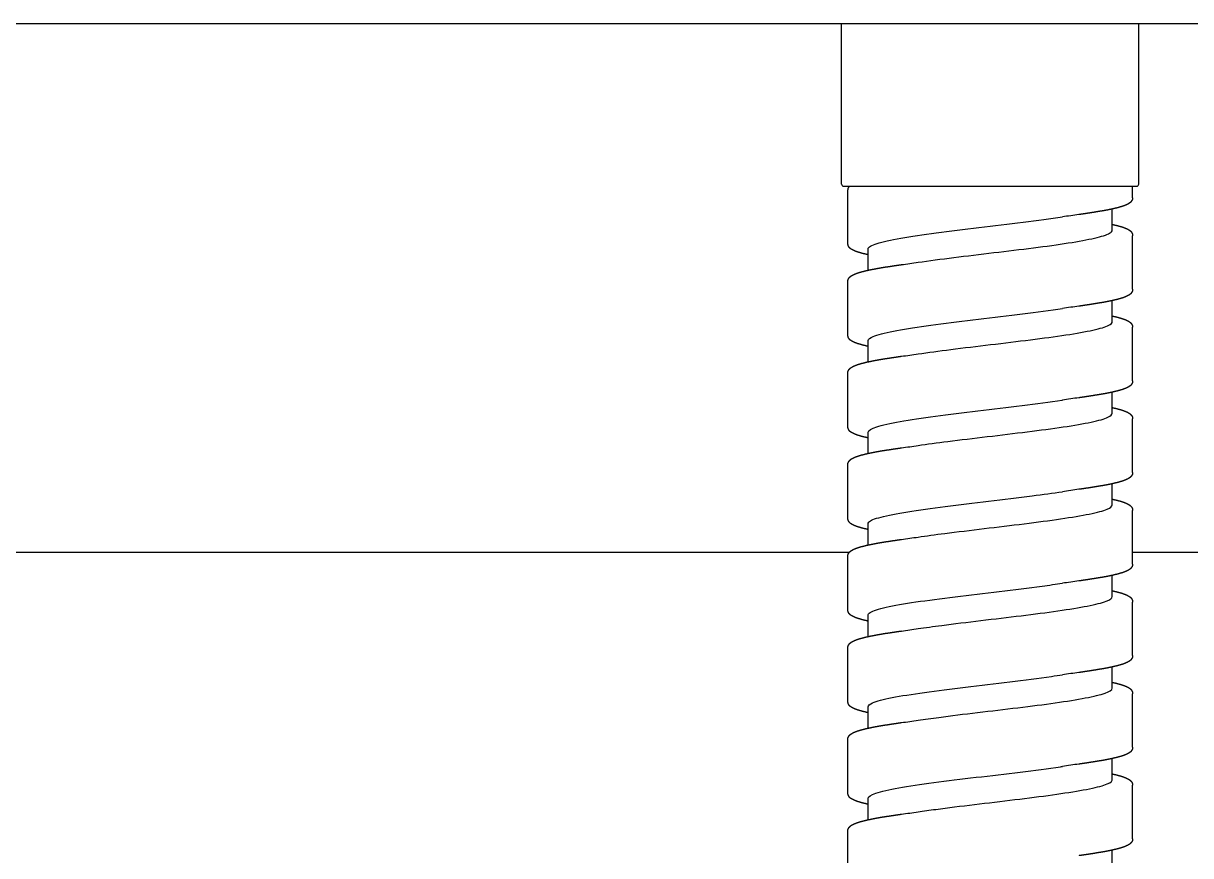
# Model space of a CAD drawing. Extents: x 17496 to 17916, y -10787 to -10193.
# Drawn here: x 17684.77 to 17696.25, y -10572.57 to -10564.4 of the extents above; entities that cross this region are included whole.
import ezdxf

# ---------------------------------------------------------------- set-up
doc = ezdxf.new("R2010")
doc.units = 0
doc.header["$LTSCALE"] = 7
doc.header["$MEASUREMENT"] = 0
doc.layers.add('DWG', color=7, linetype='CONTINUOUS')

msp = doc.modelspace()

# ---------------------------------------------------------------- linework, layer by layer
at = {"layer": 'DWG'}
for p, q in [((17619.276, -10564.396), (17709.478, -10564.396)), ((17692.818, -10565.976), (17692.818, -10564.396)), ((17695.738, -10565.976), (17695.738, -10564.396)), ((17692.838, -10565.996), (17695.718, -10565.996)), ((17692.878, -10566.559), (17692.878, -10566.033)), ((17695.678, -10566.109), (17695.678, -10565.996)), ((17695.478, -10566.428), (17695.478, -10566.22)), ((17695.678, -10567.009), (17695.678, -10566.483)), ((17693.078, -10566.822), (17693.078, -10566.613)), ((17692.878, -10567.459), (17692.878, -10566.933)), ((17695.478, -10567.328), (17695.478, -10567.12)), ((17695.678, -10567.909), (17695.678, -10567.383)), ((17693.078, -10567.722), (17693.078, -10567.513)), ((17692.878, -10568.359), (17692.878, -10567.833)), ((17695.478, -10568.228), (17695.478, -10568.02)), ((17695.678, -10568.809), (17695.678, -10568.283)), ((17693.078, -10568.622), (17693.078, -10568.413)), ((17692.878, -10569.259), (17692.878, -10568.733)), ((17695.478, -10569.128), (17695.478, -10568.92)), ((17695.678, -10569.709), (17695.678, -10569.183)), ((17693.078, -10569.522), (17693.078, -10569.313)), ((17692.892, -10569.596), (17670.273, -10569.596)), ((17706.479, -10569.596), (17695.678, -10569.596)), ((17692.878, -10570.159), (17692.878, -10569.633)), ((17695.478, -10570.028), (17695.478, -10569.82)), ((17695.678, -10570.609), (17695.678, -10570.083)), ((17693.078, -10570.422), (17693.078, -10570.213)), ((17692.878, -10571.059), (17692.878, -10570.533)), ((17695.478, -10570.928), (17695.478, -10570.72)), ((17695.678, -10571.509), (17695.678, -10570.983)), ((17693.078, -10571.322), (17693.078, -10571.113)), ((17692.878, -10571.959), (17692.878, -10571.433)), ((17695.478, -10571.828), (17695.478, -10571.62)), ((17695.678, -10572.409), (17695.678, -10571.883)), ((17693.078, -10572.222), (17693.078, -10572.013)), ((17692.878, -10572.859), (17692.878, -10572.333)), ((17695.478, -10572.728), (17695.478, -10572.52))]:
    msp.add_line(p, q, dxfattribs=at)
for centre, radius, start, end in [((17692.838, -10565.976), 0.02, 180, 270), ((17692.939, -10566.034), 0.0606, 140.946, 178.7383), ((17695.718, -10565.976), 0.02, 270, 0), ((17697.168, -10581.065), 14.927, 97.7664, 98.3989), ((17691.389, -10551.977), 14.927, 277.7664, 278.3989), ((17697.168, -10581.965), 14.927, 97.7664, 98.3989), ((17691.389, -10552.877), 14.927, 277.7664, 278.3989), ((17697.168, -10582.865), 14.927, 97.7664, 98.3989), ((17691.389, -10553.777), 14.927, 277.7664, 278.3989), ((17697.168, -10583.765), 14.927, 97.7664, 98.3989), ((17691.389, -10554.677), 14.927, 277.7664, 278.3989), ((17697.168, -10584.665), 14.927, 97.7664, 98.3989), ((17691.389, -10555.577), 14.927, 277.7664, 278.3989), ((17697.168, -10585.565), 14.927, 97.7664, 98.3989), ((17691.389, -10556.477), 14.927, 277.7664, 278.3989), ((17697.168, -10586.465), 14.927, 97.7664, 98.3989), ((17691.389, -10557.377), 14.927, 277.7664, 278.3989)]:
    msp.add_arc(centre, radius, start, end, dxfattribs=at)
for points, degree, knots in [([(17695.678, -10566.109), (17695.678, -10566.116), (17695.677, -10566.123), (17695.675, -10566.129), (17695.672, -10566.135), (17695.669, -10566.14), (17695.665, -10566.145), (17695.662, -10566.15), (17695.656, -10566.156), (17695.649, -10566.161), (17695.642, -10566.166), (17695.635, -10566.17), (17695.628, -10566.174), (17695.617, -10566.179), (17695.606, -10566.184), (17695.593, -10566.189), (17695.58, -10566.194), (17695.566, -10566.198), (17695.551, -10566.202), (17695.535, -10566.207), (17695.518, -10566.211), (17695.5, -10566.215), (17695.481, -10566.22), (17695.461, -10566.224), (17695.442, -10566.228), (17695.422, -10566.232), (17695.401, -10566.236), (17695.379, -10566.24), (17695.357, -10566.243), (17695.333, -10566.247), (17695.309, -10566.251), (17695.285, -10566.255), (17695.259, -10566.259), (17695.233, -10566.263), (17695.206, -10566.267), (17695.179, -10566.271), (17695.151, -10566.275)], 1, [0, 0, 0.098663, 0.197327, 0.29599, 0.394654, 0.493317, 0.591981, 0.690644, 0.844483, 0.998323, 1.152162, 1.306001, 1.45984, 1.661123, 1.862405, 2.063688, 2.26497, 2.466252, 2.667535, 2.868817, 3.0701, 3.271382, 3.472665, 3.673947, 3.858154, 4.042362, 4.226569, 4.410776, 4.594983, 4.779191, 4.963398, 5.147605, 5.331813, 5.51602, 5.700227, 5.884435, 6.068642, 6.068642]), ([(17693.078, -10566.613), (17693.078, -10566.604), (17693.101, -10566.577), (17693.244, -10566.532), (17693.546, -10566.48), (17693.945, -10566.428), (17694.388, -10566.376), (17694.744, -10566.332), (17694.93, -10566.306), (17694.988, -10566.298)], 3, [103.672558, 103.672558, 103.672558, 103.672558, 103.875043, 104.239517, 104.603991, 104.968465, 105.332938, 105.697412, 105.875849, 105.875849, 105.875849, 105.875849]), ([(17695.478, -10566.372), (17695.481, -10566.372), (17695.497, -10566.376), (17695.513, -10566.379), (17695.527, -10566.383), (17695.542, -10566.387), (17695.555, -10566.39), (17695.568, -10566.394), (17695.58, -10566.398), (17695.591, -10566.402), (17695.602, -10566.406), (17695.612, -10566.41), (17695.621, -10566.414), (17695.638, -10566.423), (17695.653, -10566.433), (17695.666, -10566.446), (17695.675, -10566.462), (17695.678, -10566.483)], 1, [2.573214, 2.573214, 2.597086, 2.768832, 2.940578, 3.112324, 3.28407, 3.455816, 3.627562, 3.799307, 3.971053, 4.142799, 4.314545, 4.486291, 4.801832, 5.117373, 5.432914, 5.748454, 6.063995, 6.063995]), ([(17693.569, -10566.744), (17693.675, -10566.728), (17693.915, -10566.697), (17694.314, -10566.649), (17694.711, -10566.602), (17695.06, -10566.554), (17695.323, -10566.506), (17695.455, -10566.465), (17695.478, -10566.439), (17695.478, -10566.428)], 3, [104.610859, 104.610859, 104.610859, 104.610859, 104.940584, 105.272674, 105.604765, 105.936855, 106.268946, 106.601036, 106.81415, 106.81415, 106.81415, 106.81415]), ([(17693.078, -10566.67), (17693.076, -10566.67), (17693.06, -10566.666), (17693.044, -10566.662), (17693.029, -10566.659), (17693.015, -10566.655), (17693.002, -10566.651), (17692.989, -10566.647), (17692.977, -10566.644), (17692.966, -10566.64), (17692.955, -10566.636), (17692.945, -10566.632), (17692.935, -10566.627), (17692.919, -10566.619), (17692.903, -10566.609), (17692.891, -10566.596), (17692.882, -10566.579), (17692.878, -10566.559)], 1, [2.573214, 2.573214, 2.597079, 2.768825, 2.940571, 3.112317, 3.284063, 3.455809, 3.627554, 3.7993, 3.971046, 4.142792, 4.314538, 4.486284, 4.801826, 5.117369, 5.432911, 5.748453, 6.063995, 6.063995]), ([(17692.878, -10566.933), (17692.879, -10566.926), (17692.88, -10566.919), (17692.882, -10566.913), (17692.885, -10566.907), (17692.888, -10566.901), (17692.892, -10566.896), (17692.895, -10566.892), (17692.901, -10566.886), (17692.908, -10566.881), (17692.914, -10566.876), (17692.922, -10566.872), (17692.929, -10566.868), (17692.94, -10566.862), (17692.951, -10566.858), (17692.963, -10566.853), (17692.977, -10566.848), (17692.991, -10566.844), (17693.006, -10566.839), (17693.022, -10566.835), (17693.039, -10566.831), (17693.057, -10566.826), (17693.076, -10566.822), (17693.096, -10566.818), (17693.115, -10566.814), (17693.135, -10566.81), (17693.156, -10566.806), (17693.178, -10566.802), (17693.2, -10566.798), (17693.224, -10566.794), (17693.248, -10566.79), (17693.272, -10566.787), (17693.298, -10566.783), (17693.324, -10566.779), (17693.351, -10566.775), (17693.378, -10566.771), (17693.406, -10566.767)], 1, [0, 0, 0.098663, 0.197327, 0.29599, 0.394653, 0.493317, 0.59198, 0.690643, 0.844483, 0.998322, 1.152161, 1.306, 1.45984, 1.661122, 1.862404, 2.063687, 2.264969, 2.466251, 2.667534, 2.868816, 3.070098, 3.27138, 3.472663, 3.673945, 3.858153, 4.04236, 4.226567, 4.410775, 4.594982, 4.77919, 4.963397, 5.147605, 5.331812, 5.51602, 5.700227, 5.884434, 6.068642, 6.068642]), ([(17695.678, -10567.009), (17695.678, -10567.016), (17695.677, -10567.023), (17695.675, -10567.029), (17695.672, -10567.035), (17695.669, -10567.04), (17695.665, -10567.045), (17695.662, -10567.05), (17695.656, -10567.056), (17695.649, -10567.061), (17695.642, -10567.066), (17695.635, -10567.07), (17695.628, -10567.074), (17695.617, -10567.079), (17695.606, -10567.084), (17695.593, -10567.089), (17695.58, -10567.094), (17695.566, -10567.098), (17695.551, -10567.102), (17695.535, -10567.107), (17695.518, -10567.111), (17695.5, -10567.115), (17695.481, -10567.12), (17695.461, -10567.124), (17695.442, -10567.128), (17695.422, -10567.132), (17695.401, -10567.136), (17695.379, -10567.14), (17695.357, -10567.143), (17695.333, -10567.147), (17695.309, -10567.151), (17695.285, -10567.155), (17695.259, -10567.159), (17695.233, -10567.163), (17695.206, -10567.167), (17695.179, -10567.171), (17695.151, -10567.175)], 1, [0, 0, 0.098663, 0.197327, 0.29599, 0.394654, 0.493317, 0.591981, 0.690644, 0.844483, 0.998323, 1.152162, 1.306001, 1.459841, 1.661123, 1.862405, 2.063688, 2.26497, 2.466253, 2.667535, 2.868818, 3.0701, 3.271383, 3.472665, 3.673947, 3.858155, 4.042362, 4.226569, 4.410777, 4.594984, 4.779191, 4.963398, 5.147606, 5.331813, 5.51602, 5.700227, 5.884435, 6.068642, 6.068642]), ([(17693.078, -10567.513), (17693.078, -10567.5), (17693.117, -10567.468), (17693.305, -10567.42), (17693.635, -10567.367), (17694.049, -10567.315), (17694.494, -10567.263), (17694.806, -10567.224), (17694.958, -10567.202), (17694.988, -10567.198)], 3, [97.389372, 97.389372, 97.389372, 97.389372, 97.678988, 98.043462, 98.407936, 98.772409, 99.136883, 99.501357, 99.592664, 99.592664, 99.592664, 99.592664]), ([(17695.478, -10567.272), (17695.481, -10567.272), (17695.497, -10567.276), (17695.513, -10567.279), (17695.527, -10567.283), (17695.542, -10567.287), (17695.555, -10567.29), (17695.568, -10567.294), (17695.58, -10567.298), (17695.591, -10567.302), (17695.602, -10567.306), (17695.612, -10567.31), (17695.621, -10567.314), (17695.638, -10567.323), (17695.653, -10567.333), (17695.666, -10567.346), (17695.675, -10567.362), (17695.678, -10567.383)], 1, [2.573214, 2.573214, 2.597087, 2.768833, 2.940579, 3.112325, 3.284071, 3.455817, 3.627563, 3.799309, 3.971055, 4.142801, 4.314547, 4.486293, 4.801833, 5.117374, 5.432914, 5.748455, 6.063995, 6.063995]), ([(17693.569, -10567.644), (17693.667, -10567.63), (17693.895, -10567.599), (17694.282, -10567.553), (17694.68, -10567.505), (17695.035, -10567.458), (17695.306, -10567.41), (17695.451, -10567.367), (17695.478, -10567.34), (17695.478, -10567.328)], 3, [98.327673, 98.327673, 98.327673, 98.327673, 98.630865, 98.962956, 99.295046, 99.627137, 99.959227, 100.291318, 100.530965, 100.530965, 100.530965, 100.530965]), ([(17693.078, -10567.57), (17693.076, -10567.57), (17693.06, -10567.566), (17693.044, -10567.562), (17693.029, -10567.559), (17693.015, -10567.555), (17693.002, -10567.551), (17692.989, -10567.547), (17692.977, -10567.544), (17692.966, -10567.54), (17692.955, -10567.536), (17692.945, -10567.532), (17692.935, -10567.527), (17692.919, -10567.519), (17692.903, -10567.509), (17692.891, -10567.496), (17692.882, -10567.479), (17692.878, -10567.459)], 1, [2.573214, 2.573214, 2.597077, 2.768823, 2.940569, 3.112315, 3.284061, 3.455807, 3.627553, 3.799299, 3.971045, 4.142791, 4.314537, 4.486283, 4.801825, 5.117368, 5.43291, 5.748453, 6.063995, 6.063995]), ([(17692.878, -10567.833), (17692.879, -10567.826), (17692.88, -10567.819), (17692.882, -10567.813), (17692.885, -10567.807), (17692.888, -10567.801), (17692.892, -10567.796), (17692.895, -10567.792), (17692.901, -10567.786), (17692.908, -10567.781), (17692.914, -10567.776), (17692.922, -10567.772), (17692.929, -10567.768), (17692.94, -10567.762), (17692.951, -10567.758), (17692.963, -10567.753), (17692.977, -10567.748), (17692.991, -10567.744), (17693.006, -10567.739), (17693.022, -10567.735), (17693.039, -10567.731), (17693.057, -10567.726), (17693.076, -10567.722), (17693.096, -10567.718), (17693.115, -10567.714), (17693.135, -10567.71), (17693.156, -10567.706), (17693.178, -10567.702), (17693.2, -10567.698), (17693.224, -10567.694), (17693.248, -10567.69), (17693.272, -10567.687), (17693.298, -10567.683), (17693.324, -10567.679), (17693.351, -10567.675), (17693.378, -10567.671), (17693.406, -10567.667)], 1, [0, 0, 0.098663, 0.197327, 0.29599, 0.394653, 0.493317, 0.59198, 0.690643, 0.844483, 0.998322, 1.152161, 1.306, 1.45984, 1.661122, 1.862404, 2.063686, 2.264969, 2.466251, 2.667533, 2.868816, 3.070098, 3.27138, 3.472662, 3.673945, 3.858152, 4.04236, 4.226567, 4.410775, 4.594982, 4.77919, 4.963397, 5.147604, 5.331812, 5.516019, 5.700227, 5.884434, 6.068642, 6.068642]), ([(17695.678, -10567.909), (17695.678, -10567.916), (17695.677, -10567.923), (17695.675, -10567.929), (17695.672, -10567.935), (17695.669, -10567.94), (17695.665, -10567.945), (17695.662, -10567.95), (17695.656, -10567.956), (17695.649, -10567.961), (17695.642, -10567.966), (17695.635, -10567.97), (17695.628, -10567.974), (17695.617, -10567.979), (17695.606, -10567.984), (17695.593, -10567.989), (17695.58, -10567.994), (17695.566, -10567.998), (17695.551, -10568.002), (17695.535, -10568.007), (17695.518, -10568.011), (17695.5, -10568.015), (17695.481, -10568.02), (17695.461, -10568.024), (17695.442, -10568.028), (17695.422, -10568.032), (17695.401, -10568.036), (17695.379, -10568.04), (17695.357, -10568.043), (17695.333, -10568.047), (17695.309, -10568.051), (17695.285, -10568.055), (17695.259, -10568.059), (17695.233, -10568.063), (17695.206, -10568.067), (17695.179, -10568.071), (17695.151, -10568.075)], 1, [0, 0, 0.098663, 0.197327, 0.29599, 0.394654, 0.493317, 0.591981, 0.690644, 0.844484, 0.998323, 1.152162, 1.306001, 1.459841, 1.661123, 1.862406, 2.063688, 2.264971, 2.466253, 2.667536, 2.868818, 3.070101, 3.271383, 3.472665, 3.673948, 3.858155, 4.042362, 4.22657, 4.410777, 4.594984, 4.779191, 4.963399, 5.147606, 5.331813, 5.51602, 5.700227, 5.884435, 6.068642, 6.068642]), ([(17693.078, -10568.413), (17693.078, -10568.413), (17693.079, -10568.395), (17693.138, -10568.359), (17693.373, -10568.307), (17693.728, -10568.255), (17694.155, -10568.203), (17694.598, -10568.151), (17694.867, -10568.116), (17694.986, -10568.098), (17694.988, -10568.098)], 3, [91.106187, 91.106187, 91.106187, 91.106187, 91.118459, 91.482933, 91.847406, 92.21188, 92.576354, 92.940828, 93.305302, 93.309478, 93.309478, 93.309478, 93.309478]), ([(17695.478, -10568.172), (17695.481, -10568.172), (17695.497, -10568.176), (17695.513, -10568.179), (17695.527, -10568.183), (17695.542, -10568.187), (17695.555, -10568.19), (17695.568, -10568.194), (17695.58, -10568.198), (17695.591, -10568.202), (17695.602, -10568.206), (17695.612, -10568.21), (17695.621, -10568.214), (17695.638, -10568.223), (17695.653, -10568.233), (17695.666, -10568.246), (17695.675, -10568.262), (17695.678, -10568.283)], 1, [2.573214, 2.573214, 2.597089, 2.768835, 2.940581, 3.112327, 3.284073, 3.455819, 3.627564, 3.79931, 3.971056, 4.142802, 4.314548, 4.486294, 4.801834, 5.117375, 5.432915, 5.748455, 6.063995, 6.063995]), ([(17693.569, -10568.544), (17693.658, -10568.531), (17693.875, -10568.502), (17694.249, -10568.457), (17694.649, -10568.409), (17695.009, -10568.362), (17695.288, -10568.314), (17695.446, -10568.27), (17695.478, -10568.241), (17695.478, -10568.228)], 3, [92.044488, 92.044488, 92.044488, 92.044488, 92.321147, 92.653237, 92.985327, 93.317418, 93.649508, 93.981599, 94.24778, 94.24778, 94.24778, 94.24778]), ([(17693.078, -10568.47), (17693.076, -10568.47), (17693.06, -10568.466), (17693.044, -10568.462), (17693.029, -10568.459), (17693.015, -10568.455), (17693.002, -10568.451), (17692.989, -10568.447), (17692.977, -10568.444), (17692.966, -10568.44), (17692.955, -10568.436), (17692.945, -10568.432), (17692.935, -10568.427), (17692.919, -10568.419), (17692.903, -10568.409), (17692.891, -10568.396), (17692.882, -10568.379), (17692.878, -10568.359)], 1, [2.573214, 2.573214, 2.597076, 2.768822, 2.940568, 3.112314, 3.284059, 3.455805, 3.627551, 3.799297, 3.971043, 4.142789, 4.314535, 4.486281, 4.801824, 5.117367, 5.43291, 5.748452, 6.063995, 6.063995]), ([(17692.878, -10568.733), (17692.879, -10568.726), (17692.88, -10568.719), (17692.882, -10568.713), (17692.885, -10568.707), (17692.888, -10568.701), (17692.892, -10568.696), (17692.895, -10568.692), (17692.901, -10568.686), (17692.908, -10568.681), (17692.914, -10568.676), (17692.922, -10568.672), (17692.929, -10568.668), (17692.94, -10568.662), (17692.951, -10568.658), (17692.963, -10568.653), (17692.977, -10568.648), (17692.991, -10568.644), (17693.006, -10568.639), (17693.022, -10568.635), (17693.039, -10568.631), (17693.057, -10568.626), (17693.076, -10568.622), (17693.096, -10568.618), (17693.115, -10568.614), (17693.135, -10568.61), (17693.156, -10568.606), (17693.178, -10568.602), (17693.2, -10568.598), (17693.224, -10568.594), (17693.248, -10568.59), (17693.272, -10568.587), (17693.298, -10568.583), (17693.324, -10568.579), (17693.351, -10568.575), (17693.378, -10568.571), (17693.406, -10568.567)], 1, [0, 0, 0.098664, 0.197327, 0.295991, 0.394655, 0.493318, 0.591982, 0.690646, 0.844485, 0.998325, 1.152164, 1.306003, 1.459843, 1.661126, 1.862408, 2.063691, 2.264974, 2.466257, 2.66754, 2.868822, 3.070105, 3.271388, 3.472671, 3.673954, 3.85816, 4.042367, 4.226574, 4.410781, 4.594988, 4.779194, 4.963401, 5.147608, 5.331815, 5.516022, 5.700228, 5.884435, 6.068642, 6.068642]), ([(17695.678, -10568.809), (17695.678, -10568.816), (17695.677, -10568.823), (17695.675, -10568.829), (17695.672, -10568.835), (17695.669, -10568.84), (17695.665, -10568.845), (17695.662, -10568.85), (17695.656, -10568.856), (17695.649, -10568.861), (17695.642, -10568.866), (17695.635, -10568.87), (17695.628, -10568.874), (17695.617, -10568.879), (17695.606, -10568.884), (17695.593, -10568.889), (17695.58, -10568.894), (17695.566, -10568.898), (17695.551, -10568.902), (17695.535, -10568.907), (17695.518, -10568.911), (17695.5, -10568.915), (17695.481, -10568.92), (17695.461, -10568.924), (17695.442, -10568.928), (17695.422, -10568.932), (17695.401, -10568.936), (17695.379, -10568.94), (17695.357, -10568.943), (17695.333, -10568.947), (17695.309, -10568.951), (17695.285, -10568.955), (17695.259, -10568.959), (17695.233, -10568.963), (17695.206, -10568.967), (17695.179, -10568.971), (17695.151, -10568.975)], 1, [0, 0, 0.098663, 0.197327, 0.29599, 0.394654, 0.493317, 0.591981, 0.690644, 0.844484, 0.998323, 1.152162, 1.306002, 1.459841, 1.661123, 1.862406, 2.063688, 2.264971, 2.466253, 2.667536, 2.868818, 3.070101, 3.271383, 3.472666, 3.673948, 3.858156, 4.042363, 4.22657, 4.410777, 4.594984, 4.779192, 4.963399, 5.147606, 5.331813, 5.51602, 5.700227, 5.884435, 6.068642, 6.068642]), ([(17693.078, -10569.313), (17693.078, -10569.309), (17693.088, -10569.286), (17693.181, -10569.247), (17693.449, -10569.195), (17693.826, -10569.143), (17694.262, -10569.09), (17694.667, -10569.042), (17694.897, -10569.011), (17694.988, -10568.998)], 3, [84.823002, 84.823002, 84.823002, 84.823002, 84.922404, 85.286877, 85.651351, 86.015825, 86.380299, 86.744773, 87.026293, 87.026293, 87.026293, 87.026293]), ([(17693.569, -10569.444), (17693.65, -10569.432), (17693.855, -10569.404), (17694.217, -10569.361), (17694.618, -10569.313), (17694.983, -10569.265), (17695.27, -10569.218), (17695.442, -10569.172), (17695.478, -10569.142), (17695.478, -10569.128)], 3, [85.761303, 85.761303, 85.761303, 85.761303, 86.011428, 86.343518, 86.675609, 87.007699, 87.33979, 87.67188, 87.964594, 87.964594, 87.964594, 87.964594]), ([(17695.478, -10569.072), (17695.481, -10569.072), (17695.497, -10569.076), (17695.513, -10569.079), (17695.527, -10569.083), (17695.542, -10569.087), (17695.555, -10569.09), (17695.568, -10569.094), (17695.58, -10569.098), (17695.591, -10569.102), (17695.602, -10569.106), (17695.612, -10569.11), (17695.621, -10569.114), (17695.638, -10569.123), (17695.653, -10569.133), (17695.666, -10569.146), (17695.675, -10569.162), (17695.678, -10569.183)], 1, [2.573214, 2.573214, 2.59709, 2.768836, 2.940582, 3.112328, 3.284074, 3.45582, 3.627566, 3.799312, 3.971058, 4.142804, 4.31455, 4.486296, 4.801836, 5.117375, 5.432915, 5.748455, 6.063995, 6.063995]), ([(17693.078, -10569.37), (17693.076, -10569.37), (17693.06, -10569.366), (17693.044, -10569.362), (17693.029, -10569.359), (17693.015, -10569.355), (17693.002, -10569.351), (17692.989, -10569.347), (17692.977, -10569.344), (17692.966, -10569.34), (17692.955, -10569.336), (17692.945, -10569.332), (17692.935, -10569.327), (17692.919, -10569.319), (17692.903, -10569.309), (17692.891, -10569.296), (17692.882, -10569.279), (17692.878, -10569.259)], 1, [2.573214, 2.573214, 2.597074, 2.76882, 2.940566, 3.112312, 3.284058, 3.455804, 3.62755, 3.799296, 3.971042, 4.142788, 4.314534, 4.48628, 4.801823, 5.117366, 5.432909, 5.748452, 6.063995, 6.063995]), ([(17692.878, -10569.633), (17692.879, -10569.626), (17692.88, -10569.619), (17692.882, -10569.613), (17692.885, -10569.607), (17692.888, -10569.601), (17692.892, -10569.596), (17692.895, -10569.592), (17692.901, -10569.586), (17692.908, -10569.581), (17692.914, -10569.576), (17692.922, -10569.572), (17692.929, -10569.568), (17692.94, -10569.562), (17692.951, -10569.558), (17692.963, -10569.553), (17692.977, -10569.548), (17692.991, -10569.544), (17693.006, -10569.539), (17693.022, -10569.535), (17693.039, -10569.531), (17693.057, -10569.526), (17693.076, -10569.522), (17693.096, -10569.518), (17693.115, -10569.514), (17693.135, -10569.51), (17693.156, -10569.506), (17693.178, -10569.502), (17693.2, -10569.498), (17693.224, -10569.494), (17693.248, -10569.49), (17693.272, -10569.487), (17693.298, -10569.483), (17693.324, -10569.479), (17693.351, -10569.475), (17693.378, -10569.471), (17693.406, -10569.467)], 1, [0, 0, 0.098664, 0.197327, 0.295991, 0.394655, 0.493318, 0.591982, 0.690646, 0.844485, 0.998324, 1.152164, 1.306003, 1.459843, 1.661125, 1.862408, 2.063691, 2.264974, 2.466257, 2.667539, 2.868822, 3.070105, 3.271388, 3.472671, 3.673953, 3.85816, 4.042367, 4.226574, 4.410781, 4.594987, 4.779194, 4.963401, 5.147608, 5.331815, 5.516021, 5.700228, 5.884435, 6.068642, 6.068642]), ([(17695.678, -10569.709), (17695.678, -10569.716), (17695.677, -10569.723), (17695.675, -10569.729), (17695.672, -10569.735), (17695.669, -10569.74), (17695.665, -10569.745), (17695.662, -10569.75), (17695.656, -10569.756), (17695.649, -10569.761), (17695.642, -10569.766), (17695.635, -10569.77), (17695.628, -10569.774), (17695.617, -10569.779), (17695.606, -10569.784), (17695.593, -10569.789), (17695.58, -10569.794), (17695.566, -10569.798), (17695.551, -10569.802), (17695.535, -10569.807), (17695.518, -10569.811), (17695.5, -10569.815), (17695.481, -10569.82), (17695.461, -10569.824), (17695.442, -10569.828), (17695.422, -10569.832), (17695.401, -10569.836), (17695.379, -10569.84), (17695.357, -10569.843), (17695.333, -10569.847), (17695.309, -10569.851), (17695.285, -10569.855), (17695.259, -10569.859), (17695.233, -10569.863), (17695.206, -10569.867), (17695.179, -10569.871), (17695.151, -10569.875)], 1, [0, 0, 0.098663, 0.197327, 0.29599, 0.394654, 0.493317, 0.591981, 0.690644, 0.844484, 0.998323, 1.152162, 1.306002, 1.459841, 1.661124, 1.862406, 2.063689, 2.264971, 2.466254, 2.667536, 2.868819, 3.070101, 3.271384, 3.472666, 3.673949, 3.858156, 4.042363, 4.22657, 4.410777, 4.594985, 4.779192, 4.963399, 5.147606, 5.331813, 5.51602, 5.700228, 5.884435, 6.068642, 6.068642]), ([(17693.078, -10570.213), (17693.078, -10570.204), (17693.099, -10570.178), (17693.233, -10570.134), (17693.531, -10570.082), (17693.927, -10570.03), (17694.369, -10569.978), (17694.732, -10569.934), (17694.925, -10569.907), (17694.988, -10569.898)], 3, [78.539816, 78.539816, 78.539816, 78.539816, 78.726348, 79.090822, 79.455296, 79.81977, 80.184244, 80.548718, 80.743108, 80.743108, 80.743108, 80.743108]), ([(17693.569, -10570.344), (17693.641, -10570.333), (17693.835, -10570.307), (17694.185, -10570.264), (17694.587, -10570.217), (17694.956, -10570.169), (17695.25, -10570.122), (17695.436, -10570.075), (17695.478, -10570.044), (17695.478, -10570.028)], 3, [79.478118, 79.478118, 79.478118, 79.478118, 79.701709, 80.0338, 80.36589, 80.697981, 81.030071, 81.362162, 81.681409, 81.681409, 81.681409, 81.681409]), ([(17695.478, -10569.972), (17695.481, -10569.972), (17695.497, -10569.976), (17695.513, -10569.979), (17695.527, -10569.983), (17695.542, -10569.987), (17695.555, -10569.99), (17695.568, -10569.994), (17695.58, -10569.998), (17695.591, -10570.002), (17695.602, -10570.006), (17695.612, -10570.01), (17695.621, -10570.014), (17695.638, -10570.023), (17695.653, -10570.033), (17695.666, -10570.046), (17695.675, -10570.062), (17695.678, -10570.083)], 1, [2.573214, 2.573214, 2.597092, 2.768838, 2.940584, 3.11233, 3.284075, 3.455821, 3.627567, 3.799313, 3.971059, 4.142805, 4.314551, 4.486297, 4.801837, 5.117376, 5.432916, 5.748455, 6.063995, 6.063995]), ([(17693.078, -10570.27), (17693.076, -10570.27), (17693.06, -10570.266), (17693.044, -10570.262), (17693.029, -10570.259), (17693.015, -10570.255), (17693.002, -10570.251), (17692.989, -10570.247), (17692.977, -10570.244), (17692.966, -10570.24), (17692.955, -10570.236), (17692.945, -10570.232), (17692.935, -10570.227), (17692.919, -10570.219), (17692.903, -10570.209), (17692.891, -10570.196), (17692.882, -10570.179), (17692.878, -10570.159)], 1, [2.573214, 2.573214, 2.597073, 2.768819, 2.940565, 3.11231, 3.284056, 3.455802, 3.627548, 3.799294, 3.97104, 4.142786, 4.314532, 4.486278, 4.801822, 5.117365, 5.432908, 5.748452, 6.063995, 6.063995]), ([(17692.878, -10570.533), (17692.879, -10570.526), (17692.88, -10570.519), (17692.882, -10570.513), (17692.885, -10570.507), (17692.888, -10570.501), (17692.892, -10570.496), (17692.895, -10570.492), (17692.901, -10570.486), (17692.908, -10570.481), (17692.914, -10570.476), (17692.922, -10570.472), (17692.929, -10570.468), (17692.94, -10570.462), (17692.951, -10570.458), (17692.963, -10570.453), (17692.977, -10570.448), (17692.991, -10570.444), (17693.006, -10570.439), (17693.022, -10570.435), (17693.039, -10570.431), (17693.057, -10570.426), (17693.076, -10570.422), (17693.096, -10570.418), (17693.115, -10570.414), (17693.135, -10570.41), (17693.156, -10570.406), (17693.178, -10570.402), (17693.2, -10570.398), (17693.224, -10570.394), (17693.248, -10570.39), (17693.272, -10570.387), (17693.298, -10570.383), (17693.324, -10570.379), (17693.351, -10570.375), (17693.378, -10570.371), (17693.406, -10570.367)], 1, [0, 0, 0.098664, 0.197327, 0.295991, 0.394655, 0.493318, 0.591982, 0.690646, 0.844485, 0.998324, 1.152164, 1.306003, 1.459843, 1.661125, 1.862408, 2.063691, 2.264974, 2.466256, 2.667539, 2.868822, 3.070105, 3.271387, 3.47267, 3.673953, 3.85816, 4.042367, 4.226573, 4.41078, 4.594987, 4.779194, 4.963401, 5.147608, 5.331815, 5.516021, 5.700228, 5.884435, 6.068642, 6.068642]), ([(17695.678, -10570.609), (17695.678, -10570.616), (17695.677, -10570.623), (17695.675, -10570.629), (17695.672, -10570.635), (17695.669, -10570.64), (17695.665, -10570.645), (17695.662, -10570.65), (17695.656, -10570.656), (17695.649, -10570.661), (17695.642, -10570.666), (17695.635, -10570.67), (17695.628, -10570.674), (17695.617, -10570.679), (17695.606, -10570.684), (17695.593, -10570.689), (17695.58, -10570.694), (17695.566, -10570.698), (17695.551, -10570.702), (17695.535, -10570.707), (17695.518, -10570.711), (17695.5, -10570.715), (17695.481, -10570.72), (17695.461, -10570.724), (17695.442, -10570.728), (17695.422, -10570.732), (17695.401, -10570.736), (17695.379, -10570.74), (17695.357, -10570.743), (17695.333, -10570.747), (17695.309, -10570.751), (17695.285, -10570.755), (17695.259, -10570.759), (17695.233, -10570.763), (17695.206, -10570.767), (17695.179, -10570.771), (17695.151, -10570.775)], 1, [0, 0, 0.098664, 0.197327, 0.295991, 0.394654, 0.493318, 0.591981, 0.690645, 0.844484, 0.998323, 1.152163, 1.306002, 1.459841, 1.661124, 1.862406, 2.063689, 2.264971, 2.466254, 2.667537, 2.868819, 3.070102, 3.271384, 3.472667, 3.673949, 3.858156, 4.042364, 4.226571, 4.410778, 4.594985, 4.779192, 4.963399, 5.147606, 5.331813, 5.516021, 5.700228, 5.884435, 6.068642, 6.068642]), ([(17693.078, -10571.113), (17693.078, -10571.1), (17693.113, -10571.07), (17693.293, -10571.022), (17693.618, -10570.97), (17694.03, -10570.918), (17694.475, -10570.865), (17694.795, -10570.825), (17694.953, -10570.803), (17694.988, -10570.798)], 3, [72.256631, 72.256631, 72.256631, 72.256631, 72.530293, 72.894767, 73.259241, 73.623715, 73.988189, 74.352662, 74.459923, 74.459923, 74.459923, 74.459923]), ([(17693.569, -10571.244), (17693.633, -10571.235), (17693.816, -10571.209), (17694.152, -10571.168), (17694.556, -10571.121), (17694.929, -10571.073), (17695.23, -10571.025), (17695.428, -10570.978), (17695.477, -10570.946), (17695.478, -10570.929), (17695.478, -10570.928)], 3, [73.194932, 73.194932, 73.194932, 73.194932, 73.391991, 73.724081, 74.056172, 74.388262, 74.720352, 75.052443, 75.384533, 75.398224, 75.398224, 75.398224, 75.398224]), ([(17695.478, -10570.872), (17695.481, -10570.872), (17695.497, -10570.876), (17695.513, -10570.879), (17695.527, -10570.883), (17695.542, -10570.887), (17695.555, -10570.89), (17695.568, -10570.894), (17695.58, -10570.898), (17695.591, -10570.902), (17695.602, -10570.906), (17695.612, -10570.91), (17695.621, -10570.914), (17695.638, -10570.923), (17695.653, -10570.933), (17695.666, -10570.946), (17695.675, -10570.962), (17695.678, -10570.983)], 1, [2.573214, 2.573214, 2.597093, 2.768839, 2.940585, 3.112331, 3.284077, 3.455823, 3.627569, 3.799315, 3.971061, 4.142806, 4.314552, 4.486298, 4.801838, 5.117377, 5.432916, 5.748456, 6.063995, 6.063995]), ([(17693.078, -10571.17), (17693.076, -10571.17), (17693.06, -10571.166), (17693.044, -10571.162), (17693.029, -10571.159), (17693.015, -10571.155), (17693.002, -10571.151), (17692.989, -10571.147), (17692.977, -10571.144), (17692.966, -10571.14), (17692.955, -10571.136), (17692.945, -10571.132), (17692.935, -10571.127), (17692.919, -10571.119), (17692.903, -10571.109), (17692.891, -10571.096), (17692.882, -10571.079), (17692.878, -10571.059)], 1, [2.573214, 2.573214, 2.597071, 2.768817, 2.940563, 3.112309, 3.284055, 3.455801, 3.627547, 3.799293, 3.971039, 4.142785, 4.314531, 4.486277, 4.80182, 5.117364, 5.432908, 5.748452, 6.063995, 6.063995]), ([(17692.878, -10571.433), (17692.879, -10571.426), (17692.88, -10571.419), (17692.882, -10571.413), (17692.885, -10571.407), (17692.888, -10571.401), (17692.892, -10571.396), (17692.895, -10571.392), (17692.901, -10571.386), (17692.908, -10571.381), (17692.914, -10571.376), (17692.922, -10571.372), (17692.929, -10571.368), (17692.94, -10571.362), (17692.951, -10571.358), (17692.963, -10571.353), (17692.977, -10571.348), (17692.991, -10571.344), (17693.006, -10571.339), (17693.022, -10571.335), (17693.039, -10571.331), (17693.057, -10571.326), (17693.076, -10571.322), (17693.096, -10571.318), (17693.115, -10571.314), (17693.135, -10571.31), (17693.156, -10571.306), (17693.178, -10571.302), (17693.2, -10571.298), (17693.224, -10571.294), (17693.248, -10571.29), (17693.272, -10571.287), (17693.298, -10571.283), (17693.324, -10571.279), (17693.351, -10571.275), (17693.378, -10571.271), (17693.406, -10571.267)], 1, [0, 0, 0.098664, 0.197327, 0.295991, 0.394655, 0.493318, 0.591982, 0.690645, 0.844485, 0.998324, 1.152164, 1.306003, 1.459842, 1.661125, 1.862408, 2.063691, 2.264973, 2.466256, 2.667539, 2.868822, 3.070104, 3.271387, 3.47267, 3.673953, 3.858159, 4.042366, 4.226573, 4.41078, 4.594987, 4.779194, 4.963401, 5.147608, 5.331814, 5.516021, 5.700228, 5.884435, 6.068642, 6.068642]), ([(17695.678, -10571.509), (17695.678, -10571.516), (17695.677, -10571.523), (17695.675, -10571.529), (17695.672, -10571.535), (17695.669, -10571.54), (17695.665, -10571.545), (17695.662, -10571.55), (17695.656, -10571.556), (17695.649, -10571.561), (17695.642, -10571.566), (17695.635, -10571.57), (17695.628, -10571.574), (17695.617, -10571.579), (17695.606, -10571.584), (17695.593, -10571.589), (17695.58, -10571.594), (17695.566, -10571.598), (17695.551, -10571.602), (17695.535, -10571.607), (17695.518, -10571.611), (17695.5, -10571.615), (17695.481, -10571.62), (17695.461, -10571.624), (17695.442, -10571.628), (17695.422, -10571.632), (17695.401, -10571.636), (17695.379, -10571.64), (17695.357, -10571.643), (17695.333, -10571.647), (17695.309, -10571.651), (17695.285, -10571.655), (17695.259, -10571.659), (17695.233, -10571.663), (17695.206, -10571.667), (17695.179, -10571.671), (17695.151, -10571.675)], 1, [0, 0, 0.098664, 0.197327, 0.295991, 0.394654, 0.493318, 0.591981, 0.690645, 0.844484, 0.998323, 1.152163, 1.306002, 1.459841, 1.661124, 1.862407, 2.063689, 2.264972, 2.466254, 2.667537, 2.868819, 3.070102, 3.271385, 3.472667, 3.67395, 3.858157, 4.042364, 4.226571, 4.410778, 4.594985, 4.779192, 4.963399, 5.147606, 5.331814, 5.516021, 5.700228, 5.884435, 6.068642, 6.068642]), ([(17693.078, -10572.013), (17693.078, -10571.996), (17693.131, -10571.962), (17693.36, -10571.909), (17693.711, -10571.857), (17694.136, -10571.805), (17694.579, -10571.753), (17694.856, -10571.717), (17694.981, -10571.699), (17694.988, -10571.698)], 3, [65.973446, 65.973446, 65.973446, 65.973446, 66.334238, 66.698712, 67.063186, 67.42766, 67.792133, 68.156607, 68.176737, 68.176737, 68.176737, 68.176737]), ([(17695.478, -10571.772), (17695.481, -10571.772), (17695.497, -10571.776), (17695.513, -10571.779), (17695.527, -10571.783), (17695.542, -10571.787), (17695.555, -10571.79), (17695.568, -10571.794), (17695.58, -10571.798), (17695.591, -10571.802), (17695.602, -10571.806), (17695.612, -10571.81), (17695.621, -10571.814), (17695.638, -10571.823), (17695.653, -10571.833), (17695.666, -10571.846), (17695.675, -10571.862), (17695.678, -10571.883)], 1, [2.573214, 2.573214, 2.597094, 2.76884, 2.940586, 3.112332, 3.284078, 3.455824, 3.62757, 3.799316, 3.971062, 4.142808, 4.314554, 4.4863, 4.801839, 5.117378, 5.432917, 5.748456, 6.063995, 6.063995]), ([(17693.569, -10572.144), (17693.624, -10572.136), (17693.796, -10572.112), (17694.12, -10572.072), (17694.524, -10572.024), (17694.901, -10571.977), (17695.21, -10571.929), (17695.417, -10571.882), (17695.475, -10571.848), (17695.478, -10571.83), (17695.478, -10571.828)], 3, [66.911747, 66.911747, 66.911747, 66.911747, 67.082272, 67.414362, 67.746453, 68.078543, 68.410634, 68.742724, 69.074815, 69.115038, 69.115038, 69.115038, 69.115038]), ([(17693.078, -10572.07), (17693.076, -10572.07), (17693.06, -10572.066), (17693.044, -10572.062), (17693.029, -10572.059), (17693.015, -10572.055), (17693.002, -10572.051), (17692.989, -10572.047), (17692.977, -10572.044), (17692.966, -10572.04), (17692.955, -10572.036), (17692.945, -10572.032), (17692.935, -10572.027), (17692.919, -10572.019), (17692.903, -10572.009), (17692.891, -10571.996), (17692.882, -10571.979), (17692.878, -10571.959)], 1, [2.573214, 2.573214, 2.59707, 2.768816, 2.940562, 3.112308, 3.284054, 3.4558, 3.627545, 3.799291, 3.971037, 4.142783, 4.314529, 4.486275, 4.801819, 5.117363, 5.432907, 5.748451, 6.063995, 6.063995]), ([(17692.878, -10572.333), (17692.879, -10572.326), (17692.88, -10572.319), (17692.882, -10572.313), (17692.885, -10572.307), (17692.888, -10572.301), (17692.892, -10572.296), (17692.895, -10572.292), (17692.901, -10572.286), (17692.908, -10572.281), (17692.914, -10572.276), (17692.922, -10572.272), (17692.929, -10572.268), (17692.94, -10572.262), (17692.951, -10572.258), (17692.963, -10572.253), (17692.977, -10572.248), (17692.991, -10572.244), (17693.006, -10572.239), (17693.022, -10572.235), (17693.039, -10572.231), (17693.057, -10572.226), (17693.076, -10572.222), (17693.096, -10572.218), (17693.115, -10572.214), (17693.135, -10572.21), (17693.156, -10572.206), (17693.178, -10572.202), (17693.2, -10572.198), (17693.224, -10572.194), (17693.248, -10572.19), (17693.272, -10572.187), (17693.298, -10572.183), (17693.324, -10572.179), (17693.351, -10572.175), (17693.378, -10572.171), (17693.406, -10572.167)], 1, [0, 0, 0.098664, 0.197327, 0.295991, 0.394654, 0.493318, 0.591982, 0.690645, 0.844485, 0.998324, 1.152163, 1.306003, 1.459842, 1.661125, 1.862408, 2.06369, 2.264973, 2.466256, 2.667539, 2.868821, 3.070104, 3.271387, 3.472669, 3.673952, 3.858159, 4.042366, 4.226573, 4.41078, 4.594987, 4.779194, 4.9634, 5.147607, 5.331814, 5.516021, 5.700228, 5.884435, 6.068642, 6.068642]), ([(17695.678, -10572.409), (17695.678, -10572.416), (17695.677, -10572.423), (17695.675, -10572.429), (17695.672, -10572.435), (17695.669, -10572.44), (17695.665, -10572.445), (17695.662, -10572.45), (17695.656, -10572.456), (17695.649, -10572.461), (17695.642, -10572.466), (17695.635, -10572.47), (17695.628, -10572.474), (17695.617, -10572.479), (17695.606, -10572.484), (17695.593, -10572.489), (17695.58, -10572.494), (17695.566, -10572.498), (17695.551, -10572.502), (17695.535, -10572.507), (17695.518, -10572.511), (17695.5, -10572.515), (17695.481, -10572.52), (17695.461, -10572.524), (17695.442, -10572.528), (17695.422, -10572.532), (17695.401, -10572.536), (17695.379, -10572.54), (17695.357, -10572.543), (17695.333, -10572.547), (17695.309, -10572.551), (17695.285, -10572.555), (17695.259, -10572.559), (17695.233, -10572.563), (17695.206, -10572.567), (17695.179, -10572.571), (17695.151, -10572.575)], 1, [0, 0, 0.098664, 0.197327, 0.295991, 0.394654, 0.493318, 0.591981, 0.690645, 0.844484, 0.998324, 1.152163, 1.306002, 1.459842, 1.661124, 1.862407, 2.063689, 2.264972, 2.466255, 2.667537, 2.86882, 3.070102, 3.271385, 3.472668, 3.67395, 3.858157, 4.042364, 4.226571, 4.410778, 4.594985, 4.779193, 4.9634, 5.147607, 5.331814, 5.516021, 5.700228, 5.884435, 6.068642, 6.068642])]:
    msp.add_open_spline(points, degree=degree, knots=knots, dxfattribs=at)

doc.saveas('drawing.dxf')
